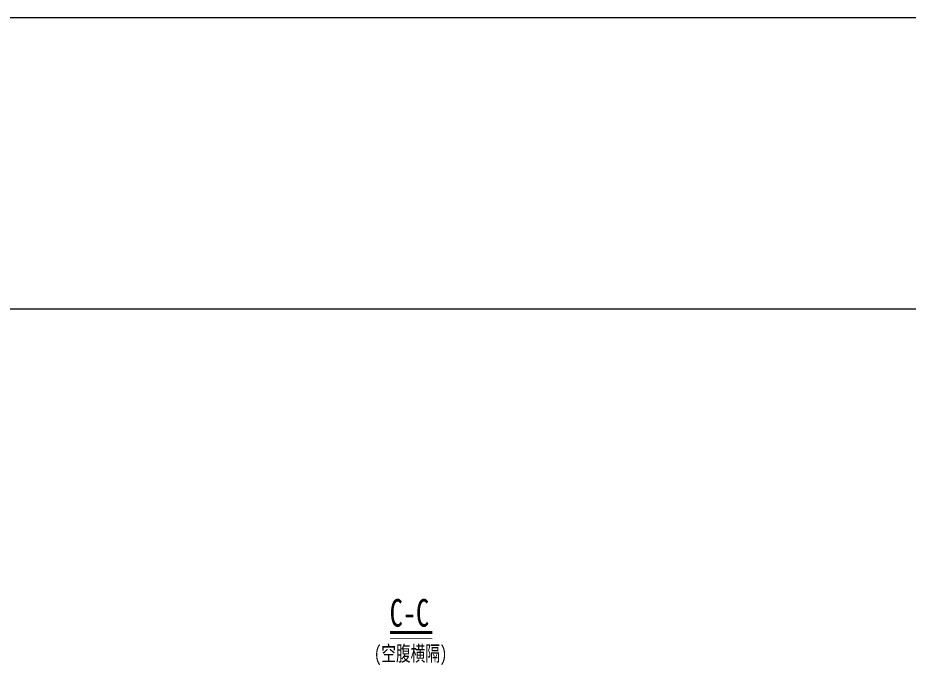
# Model space of a CAD drawing. Header units: millimetres. Extents: x -411717 to -116098, y 0 to 693159.
# Drawn here: x -184383 to -179548, y 314940 to 318458 of the extents above; entities that cross this region are included whole.
import ezdxf

# ---------------------------------------------------------------- set-up
doc = ezdxf.new("R2010")
doc.units = ezdxf.units.MM
doc.header["$LTSCALE"] = 2
for name, color, linetype, lineweight in [('加粗线', 6, 'Continuous', 25), ('标注', 4, 'Continuous', 13), ('细实线', 4, 'Continuous', 15), ('细线', 4, 'Continuous', 15)]:
    doc.layers.add(name, color=color, linetype=linetype, lineweight=lineweight)
doc.styles.get("Standard").update_dxf_attribs({"font": '仿宋_GB2312.ttf'})

msp = doc.modelspace()

# ---------------------------------------------------------------- linework, layer by layer
at = {"layer": '加粗线', "ltscale": 100, "const_width": 16.7}
msp.add_lwpolyline([(-182362, 315117.3), (-182132, 315117.3)], dxfattribs=at)
at = {"layer": '标注'}
for p, q in [((-141948.3, 318457.8), (-216405.5, 318457.8)), ((-141948.3, 316874.6), (-216405.5, 316874.6))]:
    msp.add_line(p, q, dxfattribs=at)
at = {"layer": '细线', "ltscale": 100, "const_width": 5}
msp.add_lwpolyline([(-182362, 315084), (-182132, 315084)], dxfattribs=at)

# ---------------------------------------------------------------- texts
at = {"width": 0.7}
msp.add_text('C-C', height=150, dxfattribs=at).set_placement((-182363.8, 315149.4))
at = {"layer": '细实线', "width": 0.7}
msp.add_text('(空腹横隔)', height=83.33, dxfattribs=at).set_placement((-182449, 314962))

doc.saveas('drawing.dxf')
